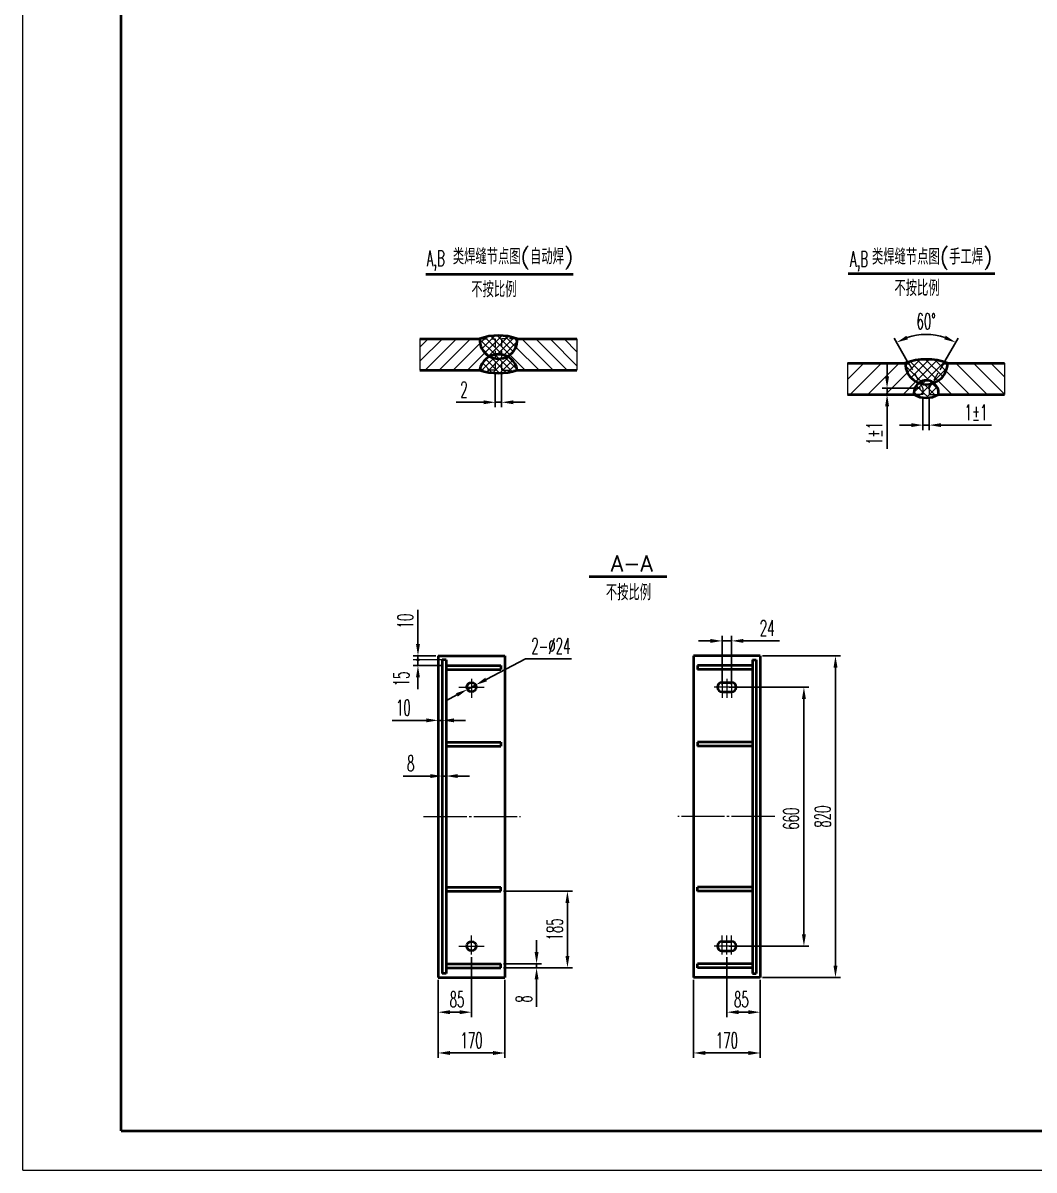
# Model space of a CAD drawing. Header units: millimetres. Extents: x 653 to 3278, y 1219 to 2187.
# Drawn here: x 2436.9 to 2694.5, y 1592.8 to 1885.2 of the extents above; entities that cross this region are included whole.
import ezdxf

# ---------------------------------------------------------------- set-up
doc = ezdxf.new("R2010")
doc.units = ezdxf.units.MM
doc.linetypes.add('JIS_02_2.0', pattern=[3, 2, -1])
doc.linetypes.add('JIS_08_11', pattern=[12.8, 11, -0.6, 0.6, -0.6])
for name, color, linetype, lineweight in [('图层1', 1, 'Continuous', 40), ('图层2', 4, 'JIS_08_11', 20), ('图层3', 2, 'Continuous', 20), ('图层4', 5, 'JIS_02_2.0', 20)]:
    doc.layers.add(name, color=color, linetype=linetype, lineweight=lineweight)
doc.styles.get("Standard").update_dxf_attribs({"font": 'romans.shx', "width": 0.55, "height": 4, "bigfont": 'gbcbig.shx'})
doc.styles.add('样式 1', font='romans.shx', dxfattribs={"height": 4, "bigfont": 'gbcbig.shx'})
doc.styles.add('样式 2', font='romans.shx', dxfattribs={"width": 0.55, "height": 4, "bigfont": 'gbcbig.shx'})
doc.styles.add('样式 4', font='romans.shx', dxfattribs={"height": 6, "bigfont": 'gbcbig.shx'})
doc.dimstyles.new('ISO-25', dxfattribs={"dimtxt": 4, "dimasz": 3, "dimexe": 1.25, "dimexo": 0.625, "dimgap": 1.25, "dimtad": 1, "dimtoh": 1, "dimtxsty": 'Standard', "dimcen": 2.5, "dimadec": 1, "dimazin": 2, "dimtfac": 1, "dimtmove": 0, "dimatfit": 3, "dimfxl": 1, "dimarcsym": 0})
doc.dimstyles.new('副本 ISO-25', dxfattribs={"dimtxt": 4, "dimasz": 3, "dimexe": 1.25, "dimexo": 0.625, "dimgap": 1.25, "dimtad": 1, "dimdec": 1, "dimtxsty": 'Standard', "dimcen": 2.5, "dimazin": 2, "dimtfac": 1, "dimtdec": 1, "dimtmove": 0, "dimatfit": 3, "dimfxl": 1, "dimarcsym": 0})

# ---------------------------------------------------------------- blocks, each defined once
blk = doc.blocks.new('*D238')
at = {"layer": 'Defpoints', "color": 0}
for p in [(2551.18, 1647.71), (2542.68, 1641.87), (2551.18, 1633.02)]:
    blk.add_point(p, dxfattribs=at)
at = {"layer": '图层3', "color": 0, "lineweight": -2}
for p, q in [((2551.18, 1647.08), (2551.18, 1631.77)), ((2542.68, 1641.24), (2542.68, 1631.77)), ((2545.68, 1633.02), (2548.18, 1633.02))]:
    blk.add_line(p, q, dxfattribs=at)
at = {"layer": '图层3', "color": 0}
for points in [[(2545.68, 1633.52), (2545.68, 1632.52), (2542.68, 1633.02)], [(2548.18, 1633.52), (2548.18, 1632.52), (2551.18, 1633.02)]]:
    blk.add_solid(points, dxfattribs=at)
at = {"layer": '图层3', "color": 0, "insert": (2547.48, 1636.27), "char_height": 4, "attachment_point": 5}
blk.add_mtext('85', dxfattribs=at)
blk = doc.blocks.new('*D239')
at = {"layer": 'Defpoints', "color": 0}
for p in [(2542.68, 1641.87), (2559.68, 1641.87), (2559.68, 1622.62)]:
    blk.add_point(p, dxfattribs=at)
at = {"layer": '图层3', "color": 0, "lineweight": -2}
for p, q in [((2542.68, 1641.24), (2542.68, 1621.37)), ((2559.68, 1641.24), (2559.68, 1621.37)), ((2545.68, 1622.62), (2556.68, 1622.62))]:
    blk.add_line(p, q, dxfattribs=at)
at = {"layer": '图层3', "color": 0}
for points in [[(2545.68, 1623.12), (2545.68, 1622.12), (2542.68, 1622.62)], [(2556.68, 1623.12), (2556.68, 1622.12), (2559.68, 1622.62)]]:
    blk.add_solid(points, dxfattribs=at)
at = {"layer": '图层3', "color": 0, "insert": (2551.18, 1625.87), "char_height": 4, "attachment_point": 5}
blk.add_mtext('170', dxfattribs=at)
blk = doc.blocks.new('*D240')
at = {"layer": 'Defpoints', "color": 0}
for p in [(2542.68, 1707.41), (2542.68, 1707.41), (2543.68, 1707.41)]:
    blk.add_point(p, dxfattribs=at)
at = {"layer": '图层3', "color": 0, "lineweight": -2}
for p, q in [((2542.68, 1708.04), (2542.68, 1708.66)), ((2543.68, 1708.04), (2543.68, 1708.66)), ((2539.68, 1707.41), (2530.93, 1707.41)), ((2543.68, 1707.41), (2542.68, 1707.41)), ((2546.68, 1707.41), (2549.68, 1707.41))]:
    blk.add_line(p, q, dxfattribs=at)
at = {"layer": '图层3', "color": 0}
for points in [[(2539.68, 1707.91), (2539.68, 1706.91), (2542.68, 1707.41)], [(2546.68, 1707.91), (2546.68, 1706.91), (2543.68, 1707.41)]]:
    blk.add_solid(points, dxfattribs=at)
at = {"layer": '图层3', "color": 0, "insert": (2533.81, 1710.66), "char_height": 4, "attachment_point": 5}
blk.add_mtext('10', dxfattribs=at)
blk = doc.blocks.new('*D226')
at = {"layer": 'Defpoints', "color": 0}
for p in [(2543.68, 1693.21), (2543.68, 1693.21), (2544.68, 1693.21)]:
    blk.add_point(p, dxfattribs=at)
at = {"layer": '图层3', "color": 0, "lineweight": -2}
for p, q in [((2540.68, 1693.21), (2533.72, 1693.21)), ((2543.68, 1693.84), (2543.68, 1694.46)), ((2544.68, 1693.21), (2543.68, 1693.21)), ((2544.68, 1693.84), (2544.68, 1694.46)), ((2547.68, 1693.21), (2550.68, 1693.21))]:
    blk.add_line(p, q, dxfattribs=at)
at = {"layer": '图层3', "color": 0}
for points in [[(2540.68, 1693.71), (2540.68, 1692.71), (2543.68, 1693.21)], [(2547.68, 1693.71), (2547.68, 1692.71), (2544.68, 1693.21)]]:
    blk.add_solid(points, dxfattribs=at)
at = {"layer": '图层3', "color": 0, "insert": (2535.7, 1696.46), "char_height": 4, "attachment_point": 5}
blk.add_mtext('8', dxfattribs=at)
blk = doc.blocks.new('*D227')
at = {"layer": 'Defpoints', "color": 0}
for p in [(2557.24, 1796.65), (2558.84, 1796.65), (2557.24, 1788.5)]:
    blk.add_point(p, dxfattribs=at)
at = {"layer": '图层3', "color": 0, "lineweight": -2}
for p, q in [((2557.24, 1796.02), (2557.24, 1787.25)), ((2558.84, 1796.02), (2558.84, 1787.25)), ((2554.24, 1788.5), (2547.28, 1788.5)), ((2558.84, 1788.5), (2557.24, 1788.5)), ((2561.84, 1788.5), (2564.84, 1788.5))]:
    blk.add_line(p, q, dxfattribs=at)
at = {"layer": '图层3', "color": 0}
for points in [[(2554.24, 1789), (2554.24, 1788), (2557.24, 1788.5)], [(2561.84, 1789), (2561.84, 1788), (2558.84, 1788.5)]]:
    blk.add_solid(points, dxfattribs=at)
at = {"layer": '图层3', "color": 0, "insert": (2549.26, 1791.75), "char_height": 4, "attachment_point": 5}
blk.add_mtext('2', dxfattribs=at)
blk = doc.blocks.new('*D228')
at = {"layer": 'Defpoints', "color": 0}
for p in [(2657.07, 1790.48), (2666.22, 1792.08), (2666.22, 1790.48)]:
    blk.add_point(p, dxfattribs=at)
at = {"layer": '图层3', "color": 0, "lineweight": -2}
for p, q in [((2657.07, 1795.08), (2657.07, 1798.08)), ((2665.6, 1792.08), (2655.82, 1792.08)), ((2665.59, 1790.48), (2655.82, 1790.48)), ((2657.07, 1792.08), (2657.07, 1790.48)), ((2657.07, 1787.48), (2657.07, 1776.64))]:
    blk.add_line(p, q, dxfattribs=at)
at = {"layer": '图层3', "color": 0}
for points in [[(2656.57, 1795.08), (2657.57, 1795.08), (2657.07, 1792.08)], [(2656.57, 1787.48), (2657.57, 1787.48), (2657.07, 1790.48)]]:
    blk.add_solid(points, dxfattribs=at)
at = {"layer": '图层3', "color": 0, "insert": (2653.82, 1780.56), "char_height": 4, "attachment_point": 5, "rotation": 90}
blk.add_mtext('1%%P1', dxfattribs=at)
blk = doc.blocks.new('*D229')
at = {"layer": 'Defpoints', "color": 0}
for p in [(2669.64, 1805.55), (2662.53, 1798.48), (2671.51, 1798.48), (2666.22, 1792.08), (2667.82, 1792.08)]:
    blk.add_point(p, dxfattribs=at)
at = {"layer": '图层3', "color": 0, "lineweight": -2}
for p, q in [((2662.21, 1799.02), (2658.85, 1804.85)), ((2671.82, 1799.02), (2675.19, 1804.85))]:
    blk.add_line(p, q, dxfattribs=at)
blk.add_arc((2667.02, 1790.7), 15.09, 71.4122, 108.5878, dxfattribs=at)
at = {"layer": '图层3', "color": 0}
for points in [[(2662.42, 1804.54), (2662, 1805.45), (2659.48, 1803.76)], [(2672.03, 1805.45), (2671.62, 1804.54), (2674.56, 1803.76)]]:
    blk.add_solid(points, dxfattribs=at)
at = {"layer": '图层3', "color": 0, "insert": (2667.02, 1809.14), "char_height": 4, "attachment_point": 5}
blk.add_mtext('60°', dxfattribs=at)
blk = doc.blocks.new('*D230')
at = {"layer": 'Defpoints', "color": 0}
for p in [(2666.22, 1790.48), (2667.82, 1790.48), (2667.82, 1782.68)]:
    blk.add_point(p, dxfattribs=at)
at = {"layer": '图层3', "color": 0, "lineweight": -2}
for p, q in [((2666.22, 1789.85), (2666.22, 1781.43)), ((2667.82, 1789.85), (2667.82, 1781.43)), ((2663.22, 1782.68), (2660.22, 1782.68)), ((2666.22, 1782.68), (2667.82, 1782.68)), ((2670.82, 1782.68), (2683.66, 1782.68))]:
    blk.add_line(p, q, dxfattribs=at)
at = {"layer": '图层3', "color": 0}
for points in [[(2663.22, 1783.18), (2663.22, 1782.18), (2666.22, 1782.68)], [(2670.82, 1783.18), (2670.82, 1782.18), (2667.82, 1782.68)]]:
    blk.add_solid(points, dxfattribs=at)
at = {"layer": '图层3', "color": 0, "insert": (2679.74, 1785.93), "char_height": 4, "attachment_point": 5}
blk.add_mtext('1%%P1', dxfattribs=at)
blk = doc.blocks.new('*D262')
at = {"layer": 'Defpoints', "color": 0}
for p in [(2550.12, 1715.31), (2552.24, 1716.43)]:
    blk.add_point(p, dxfattribs=at)
at = {"layer": '图层3', "color": 0, "lineweight": -2}
for p, q in [((2564.91, 1723.14), (2554.89, 1717.84)), ((2576.64, 1723.14), (2564.91, 1723.14)), ((2547.47, 1713.9), (2544.82, 1712.5)), ((2550.12, 1715.31), (2552.24, 1716.43))]:
    blk.add_line(p, q, dxfattribs=at)
at = {"layer": '图层3', "color": 0}
for points in [[(2554.66, 1718.28), (2555.13, 1717.39), (2552.24, 1716.43)], [(2547.24, 1714.35), (2547.7, 1713.46), (2550.12, 1715.31)]]:
    blk.add_solid(points, dxfattribs=at)
at = {"layer": '图层3', "color": 0, "insert": (2571.4, 1726.39), "char_height": 4, "attachment_point": 5}
blk.add_mtext('2-%%C24', dxfattribs=at)
blk = doc.blocks.new('*D263')
at = {"layer": 'Defpoints', "color": 0}
for p in [(2542.68, 1723.87), (2537.53, 1721.37), (2544.68, 1721.37)]:
    blk.add_point(p, dxfattribs=at)
at = {"layer": '图层3', "color": 0, "lineweight": -2}
for p, q in [((2537.53, 1726.87), (2537.53, 1735.62)), ((2542.06, 1723.87), (2536.28, 1723.87)), ((2537.53, 1721.37), (2537.53, 1723.87)), ((2544.06, 1721.37), (2536.28, 1721.37)), ((2537.53, 1718.37), (2537.53, 1715.37))]:
    blk.add_line(p, q, dxfattribs=at)
at = {"layer": '图层3', "color": 0}
for points in [[(2537.03, 1726.87), (2538.03, 1726.87), (2537.53, 1723.87)], [(2537.03, 1718.37), (2538.03, 1718.37), (2537.53, 1721.37)]]:
    blk.add_solid(points, dxfattribs=at)
at = {"layer": '图层3', "color": 0, "insert": (2534.28, 1732.74), "char_height": 4, "attachment_point": 5, "rotation": 90}
blk.add_mtext('10', dxfattribs=at)
blk = doc.blocks.new('*D264')
at = {"layer": 'Defpoints', "color": 0}
for p in [(2558.68, 1645.37), (2558.68, 1644.37), (2567.76, 1644.37)]:
    blk.add_point(p, dxfattribs=at)
at = {"layer": '图层3', "color": 0, "lineweight": -2}
for p, q in [((2567.76, 1648.37), (2567.76, 1651.37)), ((2559.31, 1645.37), (2569.01, 1645.37)), ((2559.31, 1644.37), (2569.01, 1644.37)), ((2567.76, 1645.37), (2567.76, 1644.37)), ((2567.76, 1641.37), (2567.76, 1634.4))]:
    blk.add_line(p, q, dxfattribs=at)
at = {"layer": '图层3', "color": 0}
for points in [[(2567.26, 1648.37), (2568.26, 1648.37), (2567.76, 1645.37)], [(2567.26, 1641.37), (2568.26, 1641.37), (2567.76, 1644.37)]]:
    blk.add_solid(points, dxfattribs=at)
at = {"layer": '图层3', "color": 0, "insert": (2564.51, 1636.39), "char_height": 4, "attachment_point": 5, "rotation": 90}
blk.add_mtext('8', dxfattribs=at)
blk = doc.blocks.new('*D265')
at = {"layer": 'Defpoints', "color": 0}
for p in [(2558.68, 1663.87), (2575.62, 1663.87), (2567.76, 1644.37)]:
    blk.add_point(p, dxfattribs=at)
at = {"layer": '图层3', "color": 0, "lineweight": -2}
for p, q in [((2559.31, 1663.87), (2576.87, 1663.87)), ((2575.62, 1647.37), (2575.62, 1660.87)), ((2568.39, 1644.37), (2576.87, 1644.37))]:
    blk.add_line(p, q, dxfattribs=at)
at = {"layer": '图层3', "color": 0}
for points in [[(2575.12, 1660.87), (2576.12, 1660.87), (2575.62, 1663.87)], [(2575.12, 1647.37), (2576.12, 1647.37), (2575.62, 1644.37)]]:
    blk.add_solid(points, dxfattribs=at)
at = {"layer": '图层3', "color": 0, "insert": (2572.37, 1654.12), "char_height": 4, "attachment_point": 5, "rotation": 90}
blk.add_mtext('185', dxfattribs=at)
blk = doc.blocks.new('*D266')
at = {"layer": 'Defpoints', "color": 0}
for p in [(2616.25, 1647.71), (2624.75, 1641.87), (2616.25, 1633.02)]:
    blk.add_point(p, dxfattribs=at)
at = {"layer": '图层3', "color": 0, "lineweight": -2}
for p, q in [((2616.25, 1647.08), (2616.25, 1631.77)), ((2624.75, 1641.24), (2624.75, 1631.77)), ((2621.75, 1633.02), (2619.25, 1633.02))]:
    blk.add_line(p, q, dxfattribs=at)
at = {"layer": '图层3', "color": 0}
for points in [[(2619.25, 1633.52), (2619.25, 1632.52), (2616.25, 1633.02)], [(2621.75, 1633.52), (2621.75, 1632.52), (2624.75, 1633.02)]]:
    blk.add_solid(points, dxfattribs=at)
at = {"layer": '图层3', "color": 0, "insert": (2619.95, 1636.27), "char_height": 4, "attachment_point": 5}
blk.add_mtext('85', dxfattribs=at)
blk = doc.blocks.new('*D267')
at = {"layer": 'Defpoints', "color": 0}
for p in [(2607.75, 1641.87), (2624.75, 1641.87), (2607.75, 1622.62)]:
    blk.add_point(p, dxfattribs=at)
at = {"layer": '图层3', "color": 0, "lineweight": -2}
for p, q in [((2607.75, 1641.24), (2607.75, 1621.37)), ((2624.75, 1641.24), (2624.75, 1621.37)), ((2621.75, 1622.62), (2610.75, 1622.62))]:
    blk.add_line(p, q, dxfattribs=at)
at = {"layer": '图层3', "color": 0}
for points in [[(2610.75, 1623.12), (2610.75, 1622.12), (2607.75, 1622.62)], [(2621.75, 1623.12), (2621.75, 1622.12), (2624.75, 1622.62)]]:
    blk.add_solid(points, dxfattribs=at)
at = {"layer": '图层3', "color": 0, "insert": (2616.25, 1625.87), "char_height": 4, "attachment_point": 5}
blk.add_mtext('170', dxfattribs=at)
blk = doc.blocks.new('*D268')
at = {"layer": 'Defpoints', "color": 0}
for p in [(2616.25, 1715.87), (2616.25, 1649.87), (2635.88, 1649.87)]:
    blk.add_point(p, dxfattribs=at)
at = {"layer": '图层3', "color": 0, "lineweight": -2}
for p, q in [((2616.87, 1715.87), (2637.13, 1715.87)), ((2635.88, 1712.87), (2635.88, 1652.87)), ((2616.87, 1649.87), (2637.13, 1649.87))]:
    blk.add_line(p, q, dxfattribs=at)
at = {"layer": '图层3', "color": 0}
for points in [[(2635.38, 1712.87), (2636.38, 1712.87), (2635.88, 1715.87)], [(2635.38, 1652.87), (2636.38, 1652.87), (2635.88, 1649.87)]]:
    blk.add_solid(points, dxfattribs=at)
at = {"layer": '图层3', "color": 0, "insert": (2632.63, 1682.35), "char_height": 4, "attachment_point": 5, "rotation": 90}
blk.add_mtext('660', dxfattribs=at)
blk = doc.blocks.new('*D269')
at = {"layer": 'Defpoints', "color": 0}
for p in [(2617.45, 1727.67), (2615.05, 1715.87), (2617.45, 1715.87)]:
    blk.add_point(p, dxfattribs=at)
at = {"layer": '图层3', "color": 0, "lineweight": -2}
for p, q in [((2615.05, 1716.49), (2615.05, 1728.92)), ((2617.45, 1716.49), (2617.45, 1728.92)), ((2612.05, 1727.67), (2609.05, 1727.67)), ((2615.05, 1727.67), (2617.45, 1727.67)), ((2620.45, 1727.67), (2629.62, 1727.67))]:
    blk.add_line(p, q, dxfattribs=at)
at = {"layer": '图层3', "color": 0}
for points in [[(2612.05, 1728.17), (2612.05, 1727.17), (2615.05, 1727.67)], [(2620.45, 1728.17), (2620.45, 1727.17), (2617.45, 1727.67)]]:
    blk.add_solid(points, dxfattribs=at)
at = {"layer": '图层3', "color": 0, "insert": (2626.53, 1730.92), "char_height": 4, "attachment_point": 5}
blk.add_mtext('24', dxfattribs=at)
blk = doc.blocks.new('*D270')
at = {"layer": 'Defpoints', "color": 0}
for p in [(2624.75, 1723.87), (2624.75, 1641.87), (2643.93, 1641.87)]:
    blk.add_point(p, dxfattribs=at)
at = {"layer": '图层3', "color": 0, "lineweight": -2}
for p, q in [((2625.37, 1723.87), (2645.18, 1723.87)), ((2643.93, 1720.87), (2643.93, 1644.87)), ((2625.37, 1641.87), (2645.18, 1641.87))]:
    blk.add_line(p, q, dxfattribs=at)
at = {"layer": '图层3', "color": 0}
for points in [[(2643.43, 1720.87), (2644.43, 1720.87), (2643.93, 1723.87)], [(2643.43, 1644.87), (2644.43, 1644.87), (2643.93, 1641.87)]]:
    blk.add_solid(points, dxfattribs=at)
at = {"layer": '图层3', "color": 0, "insert": (2640.68, 1682.87), "char_height": 4, "attachment_point": 5, "rotation": 90}
blk.add_mtext('820', dxfattribs=at)

msp = doc.modelspace()

# ---------------------------------------------------------------- hatches: boundary and pattern name
at = {"layer": '图层3'}
h = msp.add_hatch(dxfattribs=at)
h.set_pattern_fill('ANSI31', color=256, scale=0.8, style=0)
h.set_pattern_definition([(45, (2266.5053, 2005.1524), (-1.796051, 1.796051), [])])
h.paths.add_polyline_path([(2553.244, 1796.648, -0.235513), (2555.795, 1800.163, -0.2911427), (2553.244, 1804.648), (2538.044, 1804.648), (2538.044, 1796.648)])
h = msp.add_hatch(dxfattribs=at)
h.set_pattern_fill('ANSI37', color=256, scale=0.4, style=0)
h.set_pattern_definition([(45, (2266.5053, 2005.1524), (-0.8980256, 0.8980256), []), (135, (2266.5053, 2005.1524), (-0.8980256, -0.8980256), [])])
h.paths.add_polyline_path([(2562.844, 1804.648), (2558.844, 1804.648), (2558.844, 1800.648, -0.0789904), (2560.293, 1800.163, 0.2911427)])
h.paths.add_polyline_path([(2557.244, 1804.648), (2553.244, 1804.648, 0.2911427), (2555.795, 1800.163, -0.0789904), (2557.244, 1800.648)])
h.paths.add_polyline_path([(2558.844, 1804.648, 0.3120562), (2557.244, 1804.648), (2557.244, 1800.648, -0.0827625), (2558.844, 1800.648)])
h.paths.add_polyline_path([(2558.844, 1800.648, 0.0827625), (2557.244, 1800.648), (2557.244, 1799.671, 0.0838161), (2558.844, 1799.671)])
h.paths.add_polyline_path([(2557.244, 1799.671, -0.0801128), (2555.795, 1800.163, 0.235513), (2553.244, 1796.648), (2557.244, 1796.648)])
h.paths.add_polyline_path([(2558.844, 1799.671, -0.0838161), (2557.244, 1799.671), (2557.244, 1796.648, 0.1862063), (2558.844, 1796.648)])
h.paths.add_polyline_path([(2560.293, 1800.163, -0.0801128), (2558.844, 1799.671), (2558.844, 1796.648), (2562.844, 1796.648, 0.235513)])
h.paths.add_polyline_path([(2562.844, 1796.648), (2558.844, 1796.648, -0.1862063), (2557.244, 1796.648), (2553.244, 1796.648, 0.1475319)])
h.paths.add_polyline_path([(2553.244, 1804.648), (2557.244, 1804.648, -0.3120562), (2558.844, 1804.648), (2562.844, 1804.648, 0.1836667)])
h = msp.add_hatch(dxfattribs=at)
h.set_pattern_fill('ANSI31', color=256, scale=0.8, angle=90, style=0)
h.set_pattern_definition([(135, (2266.5053, 2005.1524), (-1.796051, -1.796051), [])])
h.paths.add_polyline_path([(2562.844, 1804.648, -0.2911427), (2560.293, 1800.163, -0.235513), (2562.844, 1796.648), (2578.044, 1796.648), (2578.044, 1804.648)])
h = msp.add_hatch(dxfattribs=at)
h.set_pattern_fill('ANSI31', color=256, style=0)
h.set_pattern_definition([(45, (137.1737, 2463.4884), (-2.245064, 2.245064), [])])
h.paths.add_polyline_path([(2647.015, 1798.479), (2647.015, 1790.479), (2663.936, 1790.479, -0.2719444), (2665.142, 1793.43, -0.3104357), (2661.685, 1798.479)])
h = msp.add_hatch(dxfattribs=at)
h.set_pattern_fill('ANSI37', color=256, scale=0.5, angle=90, style=0)
h.set_pattern_definition([(135, (137.1737, 2463.4884), (-1.122532, -1.122532), []), (225, (137.1737, 2463.4884), (1.122532, -1.122532), [])])
h.paths.add_polyline_path([(2671.512, 1798.479), (2672.49, 1798.479, 0.1787371), (2661.685, 1798.479), (2662.527, 1798.479), (2665.355, 1793.579, -0.2876478), (2668.701, 1793.609)])
h.paths.add_polyline_path([(2662.527, 1798.479), (2661.685, 1798.479, 0.3104357), (2665.142, 1793.43, -0.0206449), (2665.355, 1793.579)])
h.paths.add_polyline_path([(2672.49, 1798.479), (2671.512, 1798.479), (2668.701, 1793.609, -0.0274943), (2668.985, 1793.412, 0.3130103)])
h.paths.add_polyline_path([(2668.701, 1793.609, 0.2876478), (2665.355, 1793.579), (2665.515, 1793.302, 0.1406748), (2668.496, 1793.255)])
h.paths.add_polyline_path([(2666.215, 1792.09), (2665.515, 1793.302, -0.0182708), (2665.142, 1793.43, 0.2719444), (2663.936, 1790.479), (2666.215, 1790.479)])
h.paths.add_polyline_path([(2668.985, 1793.412, -0.0237855), (2668.496, 1793.255), (2667.815, 1792.075), (2667.815, 1790.479), (2670.168, 1790.479, 0.2694259)])
h.paths.add_polyline_path([(2667.815, 1792.075), (2668.496, 1793.255, -0.1406748), (2665.515, 1793.302), (2666.222, 1792.079), (2666.215, 1790.479), (2663.936, 1790.479, 0.2732853), (2670.168, 1790.479), (2667.815, 1790.479)])
h = msp.add_hatch(dxfattribs=at)
h.set_pattern_fill('ANSI31', color=256, angle=90, style=0)
h.set_pattern_definition([(135, (137.1737, 2463.4884), (-2.245064, -2.245064), [])])
h.paths.add_polyline_path([(2687.015, 1790.479), (2687.015, 1798.479), (2672.49, 1798.479, -0.3130103), (2668.985, 1793.412, -0.2694259), (2670.168, 1790.479)])
h = msp.add_hatch(color=256, dxfattribs=at)
h.paths.add_polyline_path([(2537.285, 1722.87), (2537.785, 1722.87, 1)])
h.paths.add_polyline_path([(2537.785, 1722.87), (2537.285, 1722.87, 1)])

# ---------------------------------------------------------------- linework, layer by layer
at = {"layer": '图层1'}
for p, q in [((2461.873, 1602.779), (2461.873, 2176.779)), ((2539.503, 1821.166), (2577.079, 1821.175)), ((2647.15, 1821.322), (2684.514, 1821.322)), ((2538.044, 1804.648), (2553.244, 1804.648)), ((2562.844, 1804.648), (2578.044, 1804.648)), ((2647.015, 1798.479), (2662.527, 1798.479)), ((2671.512, 1798.479), (2687.015, 1798.479)), ((2538.044, 1796.648), (2553.244, 1796.648)), ((2562.844, 1796.648), (2578.044, 1796.648)), ((2647.015, 1790.479), (2663.936, 1790.479)), ((2670.168, 1790.479), (2687.015, 1790.479)), ((2581.144, 1744.045), (2600.921, 1744.045)), ((2542.682, 1723.87), (2542.682, 1641.87)), ((2542.682, 1723.87), (2559.682, 1723.87)), ((2544.682, 1722.87), (2543.682, 1722.87)), ((2543.682, 1722.87), (2543.682, 1642.87)), ((2544.682, 1722.87), (2544.682, 1642.87)), ((2559.682, 1723.87), (2559.682, 1641.87)), ((2607.749, 1723.87), (2607.749, 1641.87)), ((2624.749, 1723.87), (2607.749, 1723.87)), ((2622.749, 1722.87), (2622.749, 1642.87)), ((2622.749, 1722.87), (2623.749, 1722.87)), ((2623.749, 1722.87), (2623.749, 1642.87)), ((2624.749, 1723.87), (2624.749, 1641.87)), ((2544.682, 1721.37), (2558.682, 1721.37)), ((2544.682, 1720.37), (2558.682, 1720.37)), ((2558.682, 1721.37), (2558.682, 1720.37)), ((2622.749, 1721.37), (2608.749, 1721.37)), ((2608.749, 1721.37), (2608.749, 1720.37)), ((2622.749, 1720.37), (2608.749, 1720.37)), ((2615.049, 1717.07), (2617.449, 1717.07)), ((2615.049, 1714.67), (2617.449, 1714.67)), ((2544.682, 1701.87), (2558.682, 1701.87)), ((2558.682, 1701.87), (2558.682, 1700.87)), ((2622.749, 1701.87), (2608.749, 1701.87)), ((2608.749, 1701.87), (2608.749, 1700.87)), ((2544.682, 1700.87), (2558.682, 1700.87)), ((2622.749, 1700.87), (2608.749, 1700.87)), ((2544.682, 1664.87), (2558.682, 1664.87)), ((2544.682, 1663.87), (2558.682, 1663.87)), ((2558.682, 1663.87), (2558.682, 1664.87)), ((2622.749, 1664.87), (2608.749, 1664.87)), ((2608.749, 1663.87), (2608.749, 1664.87)), ((2622.749, 1663.87), (2608.749, 1663.87)), ((2615.049, 1651.07), (2617.449, 1651.07)), ((2615.049, 1648.67), (2617.449, 1648.67)), ((2544.682, 1645.37), (2558.682, 1645.37)), ((2544.682, 1644.37), (2558.682, 1644.37)), ((2558.682, 1644.37), (2558.682, 1645.37)), ((2622.749, 1645.37), (2608.749, 1645.37)), ((2608.749, 1644.37), (2608.749, 1645.37)), ((2622.749, 1644.37), (2608.749, 1644.37)), ((2542.682, 1641.87), (2559.682, 1641.87)), ((2544.682, 1642.87), (2543.682, 1642.87)), ((2624.749, 1641.87), (2607.749, 1641.87)), ((2622.749, 1642.87), (2623.749, 1642.87)), ((2461.873, 1602.779), (3267.873, 1602.779))]:
    msp.add_line(p, q, dxfattribs=at)
for centre in [(2551.182, 1715.87), (2551.182, 1649.87)]:
    msp.add_circle(centre, 1.2, dxfattribs=at)
for centre, radius, start, end in [((2558.044, 1804.41), 4.806, 177.16626, 2.83374), ((2558.044, 1792.021), 13.508, 69.18533, 110.81467), ((2558.044, 1795.848), 4.866, 9.46232, 170.53768), ((2667.087, 1783.849), 15.595, 69.73226, 110.26774), ((2667.087, 1798.47), 5.402, 179.91268, 0.08732), ((2558.044, 1812.561), 16.622, 253.21517, 286.78483), ((2667.052, 1790.927), 3.148, 351.80472, 188.19528), ((2667.052, 1795.754), 6.127, 239.43026, 300.56974), ((2615.049, 1715.87), 1.2, 90, 270), ((2617.449, 1715.87), 1.2, 270, 90), ((2615.049, 1649.87), 1.2, 90, 270), ((2617.449, 1649.87), 1.2, 270, 90)]:
    msp.add_arc(centre, radius, start, end, dxfattribs=at)
at = {"layer": '图层2'}
for p, q in [((2551.182, 1718.03), (2551.182, 1713.141)), ((2615.049, 1718.03), (2615.049, 1713.141)), ((2616.249, 1718.03), (2616.249, 1713.141)), ((2617.449, 1718.03), (2617.449, 1713.141)), ((2547.982, 1715.87), (2554.382, 1715.87)), ((2619.449, 1715.87), (2613.049, 1715.87)), ((2538.977, 1682.87), (2563.702, 1682.87)), ((2628.453, 1682.87), (2603.728, 1682.87)), ((2551.182, 1647.709), (2551.182, 1652.598)), ((2615.049, 1647.709), (2615.049, 1652.598)), ((2616.249, 1647.709), (2616.249, 1652.598)), ((2617.449, 1647.709), (2617.449, 1652.598)), ((2547.982, 1649.87), (2554.382, 1649.87)), ((2619.449, 1649.87), (2613.049, 1649.87))]:
    msp.add_line(p, q, dxfattribs=at)
at = {"layer": '图层3'}
for p, q in [((2436.873, 1592.779), (2436.873, 2186.779)), ((2538.044, 1804.648), (2538.044, 1796.648)), ((2578.044, 1804.648), (2578.044, 1796.648)), ((2647.015, 1798.479), (2647.015, 1790.479)), ((2687.015, 1798.479), (2687.015, 1790.479)), ((2543.682, 1722.87), (2536.285, 1722.87)), ((2436.873, 1592.779), (3277.873, 1592.779))]:
    msp.add_line(p, q, dxfattribs=at)
msp.add_circle((2537.535, 1722.87), 0.25, dxfattribs=at)
at = {"layer": '图层4'}
for p, q in [((2553.244, 1804.648), (2557.244, 1804.648)), ((2557.244, 1804.648), (2557.244, 1796.648)), ((2562.844, 1804.648), (2558.844, 1804.648)), ((2558.844, 1804.648), (2558.844, 1796.648)), ((2661.685, 1798.479), (2662.527, 1798.479)), ((2662.527, 1798.479), (2666.222, 1792.079)), ((2671.512, 1798.479), (2667.815, 1792.075)), ((2672.49, 1798.479), (2671.512, 1798.479)), ((2557.244, 1796.648), (2553.244, 1796.648)), ((2558.844, 1796.648), (2562.844, 1796.648)), ((2666.215, 1790.479), (2663.936, 1790.479)), ((2666.222, 1792.079), (2666.222, 1790.479)), ((2667.815, 1792.075), (2667.815, 1790.479)), ((2667.815, 1790.479), (2670.168, 1790.479))]:
    msp.add_line(p, q, dxfattribs=at)

# ---------------------------------------------------------------- texts
at = {"layer": '图层3', "char_height": 4}
for s, insert, width, attachment_point, style in [('类焊缝节点图(自动焊)', (2561.774, 1824.972), 56.4325, 5, '样式 1'), ('类焊缝节点图(手工焊)', (2668.585, 1824.926), 56.4325, 5, '样式 1'), ('A,B', (2539.751, 1827.214), 0.98102, 1, '样式 2'), ('A,B', (2647.615, 1827.038), 1.11776, 1, '样式 2'), ('不按比例', (2556.883, 1817.268), 46.6723, 5, '样式 1'), ('不按比例', (2664.709, 1817.583), 46.6723, 5, '样式 1'), ('{\\Ftxt.shx;A-A}', (2586.714, 1749.399), 31.5808, 1, '样式 1'), ('不按比例', (2591.169, 1740.005), 56.4325, 5, '样式 4')]:
    msp.add_mtext(s, dxfattribs=dict(at, insert=insert, width=width, attachment_point=attachment_point, style=style))
at = {"layer": '图层3', "insert": (2533.325, 1717.989), "char_height": 4, "attachment_point": 5, "rotation": 90}
msp.add_mtext('15', dxfattribs=at)

# ---------------------------------------------------------------- dimensions: what is measured, and where the dimension line sits
at = {"layer": '图层3'}
dim = msp.add_angular_dim_2l(base=(2669.639, 1805.555), line1=((2667.815, 1792.075), (2671.512, 1798.479)), line2=((2666.222, 1792.079), (2662.527, 1798.479)), dimstyle='副本 ISO-25', dxfattribs=at)
dim.commit()
dim.dimension.update_dxf_attribs({"geometry": '*D229', "text_midpoint": (2667.019, 1805.784), "dimtype": 162})
for base, p1, p2, text, picture, middle in [((2557.244, 1788.498), (2558.844, 1796.648), (2557.244, 1796.648), '2', '*D227', (2549.261, 1791.748)), ((2617.449, 1727.667), (2615.049, 1715.87), (2617.449, 1715.87), '24', '*D269', (2626.532, 1730.917)), ((2542.682, 1707.411), (2543.682, 1707.411), (2542.682, 1707.411), '10', '*D240', (2533.808, 1710.661))]:
    dim = msp.add_linear_dim(base=base, p1=p1, p2=p2, text=text, dimstyle='副本 ISO-25', dxfattribs=at)
    dim.commit()
    dim.dimension.update_dxf_attribs({"geometry": picture, "text_midpoint": middle})
for base, p1, p2, text, picture, middle in [((2657.071, 1790.479), (2666.222, 1792.079), (2666.215, 1790.479), '1%%P1', '*D228', (2653.821, 1780.557)), ((2643.931, 1641.87), (2624.749, 1723.87), (2624.749, 1641.87), '820', '*D270', (2640.681, 1682.87)), ((2575.622, 1663.87), (2567.76, 1644.37), (2558.682, 1663.87), '185', '*D265', (2572.372, 1654.12)), ((2567.76, 1644.37), (2558.682, 1645.37), (2558.682, 1644.37), '8', '*D264', (2564.51, 1636.386))]:
    dim = msp.add_linear_dim(base=base, p1=p1, p2=p2, angle=90, text=text, dimstyle='副本 ISO-25', dxfattribs=at)
    dim.commit()
    dim.dimension.update_dxf_attribs({"geometry": picture, "text_midpoint": middle})
for base, p1, p2, text, picture, middle in [((2667.815, 1782.682), (2666.215, 1790.479), (2667.815, 1790.479), '1%%P1', '*D230', (2679.736, 1782.682)), ((2543.682, 1693.214), (2544.682, 1693.214), (2543.682, 1693.214), '8', '*D226', (2535.699, 1693.214)), ((2551.182, 1633.02), (2542.682, 1641.87), (2551.182, 1647.709), '85', '*D238', (2547.482, 1633.02)), ((2559.682, 1622.617), (2542.682, 1641.87), (2559.682, 1641.87), '170', '*D239', (2551.182, 1622.617))]:
    dim = msp.add_linear_dim(base=base, p1=p1, p2=p2, text=text, dimstyle='副本 ISO-25', dxfattribs=at)
    dim.commit()
    dim.dimension.update_dxf_attribs({"geometry": picture, "text_midpoint": middle, "dimtype": 160})
for base, p1, p2, angle, text, picture, middle in [((2537.535, 1721.37), (2542.682, 1723.87), (2544.682, 1721.37), 90, '10', '*D263', (2537.535, 1732.743)), ((2635.878, 1649.87), (2616.249, 1715.87), (2616.249, 1649.87), 90, '660', '*D268', (2635.878, 1682.351)), ((2616.249, 1633.02), (2624.749, 1641.87), (2616.249, 1647.709), 180, '85', '*D266', (2619.949, 1633.02)), ((2607.749, 1622.617), (2624.749, 1641.87), (2607.749, 1641.87), 180, '170', '*D267', (2616.249, 1622.617))]:
    dim = msp.add_linear_dim(base=base, p1=p1, p2=p2, angle=angle, text=text, dimstyle='副本 ISO-25', dxfattribs=at)
    dim.commit()
    dim.dimension.update_dxf_attribs({"geometry": picture, "text_midpoint": middle, "dimtype": 160})
dim = msp.add_diameter_dim_2p(p1=(2550.121, 1715.308), p2=(2552.242, 1716.431), text='2-%%C24', dimstyle='ISO-25', dxfattribs=at)
dim.commit()
dim.dimension.update_dxf_attribs({"geometry": '*D262', "text_midpoint": (2571.4, 1723.14), "dimtype": 163})

doc.saveas('drawing.dxf')
